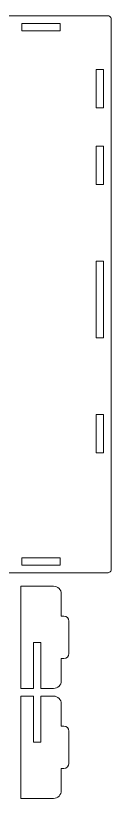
# Model space of a CAD drawing. Header units: millimetres. Extents: x -246 to 355, y -193 to 290.
# Drawn here: x 121.8 to 159.2, y -66.5 to 239.8 of the extents above; entities that cross this region are included whole.
import ezdxf

# ---------------------------------------------------------------- set-up
doc = ezdxf.new("R2010")
doc.units = ezdxf.units.MM
doc.header["$MEASUREMENT"] = 0
doc.layers.add('layer 1', color=7, linetype='Continuous')

msp = doc.modelspace()

# ---------------------------------------------------------------- linework, layer by layer
at = {"layer": 'layer 1', "color": 250, "lineweight": 20}
for points in [[(1.1935, 239.7612), (1.1935, 239.7612), (157.6935, 239.7612), (157.6935, 239.7612)], [(159.1935, 238.2612), (159.1935, 238.2612), (159.1935, 23.089), (159.1935, 23.089)], [(157.909, 21.7612), (157.909, 21.7612), (1.1935, 21.7612), (1.1935, 21.7612)]]:
    msp.add_open_spline(points, degree=3, dxfattribs=at)
for points, knots in [([(157.6935, 239.7612), (158.0982, 239.7851), (158.4938, 239.6348), (158.7804, 239.3481), (158.7804, 239.3481), (159.0671, 239.0615), (159.2174, 238.6659), (159.1935, 238.2612)], [0, 0, 0, 0, 0.33333333, 0.33333333, 0.33333333, 0.33333333, 1, 1, 1, 1]), ([(124.1935, 233.8612), (124.1935, 233.8612), (139.1935, 233.8612), (139.1935, 233.8612), (139.1935, 233.8612), (139.1935, 233.8612), (139.1935, 236.7612), (139.1935, 236.7612), (139.1935, 236.7612), (139.1935, 236.7612), (124.1935, 236.7612), (124.1935, 236.7612), (124.1935, 236.7612), (124.1935, 236.7612), (124.1935, 233.8612), (124.1935, 233.8612)], [0, 0, 0, 0, 0.2, 0.2, 0.2, 0.2, 0.4, 0.4, 0.4, 0.4, 0.6, 0.6, 0.6, 0.6, 1, 1, 1, 1]), ([(156.1935, 203.7612), (156.1935, 203.7612), (156.1935, 218.7612), (156.1935, 218.7612), (156.1935, 218.7612), (156.1935, 218.7612), (153.2935, 218.7612), (153.2935, 218.7612), (153.2935, 218.7612), (153.2935, 218.7612), (153.2935, 203.7612), (153.2935, 203.7612), (153.2935, 203.7612), (153.2935, 203.7612), (156.1935, 203.7612), (156.1935, 203.7612)], [0, 0, 0, 0, 0.2, 0.2, 0.2, 0.2, 0.4, 0.4, 0.4, 0.4, 0.6, 0.6, 0.6, 0.6, 1, 1, 1, 1]), ([(156.1935, 173.7612), (156.1935, 173.7612), (156.1935, 188.7612), (156.1935, 188.7612), (156.1935, 188.7612), (156.1935, 188.7612), (153.2935, 188.7612), (153.2935, 188.7612), (153.2935, 188.7612), (153.2935, 188.7612), (153.2935, 173.7612), (153.2935, 173.7612), (153.2935, 173.7612), (153.2935, 173.7612), (156.1935, 173.7612), (156.1935, 173.7612)], [0, 0, 0, 0, 0.2, 0.2, 0.2, 0.2, 0.4, 0.4, 0.4, 0.4, 0.6, 0.6, 0.6, 0.6, 1, 1, 1, 1]), ([(156.1935, 128.7612), (156.1935, 128.7612), (156.1935, 143.7612), (156.1935, 143.7612), (156.1935, 143.7612), (156.1935, 143.7612), (153.2935, 143.7612), (153.2935, 143.7612), (153.2935, 143.7612), (153.2935, 143.7612), (153.2935, 128.7612), (153.2935, 128.7612)], [0, 0, 0, 0, 0.25, 0.25, 0.25, 0.25, 0.5, 0.5, 0.5, 0.5, 1, 1, 1, 1]), ([(156.1935, 128.7612), (156.1935, 128.7612), (156.1935, 113.7612), (156.1935, 113.7612), (156.1935, 113.7612), (156.1935, 113.7612), (153.2935, 113.7612), (153.2935, 113.7612), (153.2935, 113.7612), (153.2935, 113.7612), (153.2935, 128.7612), (153.2935, 128.7612)], [0, 0, 0, 0, 0.25, 0.25, 0.25, 0.25, 0.5, 0.5, 0.5, 0.5, 1, 1, 1, 1]), ([(156.1935, 68.7612), (156.1935, 68.7612), (156.1935, 83.7612), (156.1935, 83.7612), (156.1935, 83.7612), (156.1935, 83.7612), (153.2935, 83.7612), (153.2935, 83.7612), (153.2935, 83.7612), (153.2935, 83.7612), (153.2935, 68.7612), (153.2935, 68.7612), (153.2935, 68.7612), (153.2935, 68.7612), (156.1935, 68.7612), (156.1935, 68.7612)], [0, 0, 0, 0, 0.2, 0.2, 0.2, 0.2, 0.4, 0.4, 0.4, 0.4, 0.6, 0.6, 0.6, 0.6, 1, 1, 1, 1]), ([(124.1935, 24.7612), (124.1935, 24.7612), (139.1935, 24.7612), (139.1935, 24.7612), (139.1935, 24.7612), (139.1935, 24.7612), (139.1935, 27.6612), (139.1935, 27.6612), (139.1935, 27.6612), (139.1935, 27.6612), (124.1935, 27.6612), (124.1935, 27.6612), (124.1935, 27.6612), (124.1935, 27.6612), (124.1935, 24.7612), (124.1935, 24.7612)], [0, 0, 0, 0, 0.2, 0.2, 0.2, 0.2, 0.4, 0.4, 0.4, 0.4, 0.6, 0.6, 0.6, 0.6, 1, 1, 1, 1]), ([(159.1935, 23.2576), (159.2174, 22.8529), (159.0671, 22.4573), (158.7804, 22.1707), (158.7804, 22.1707), (158.4938, 21.884), (158.0982, 21.7337), (157.6935, 21.7576)], [0, 0, 0, 0, 0.33333333, 0.33333333, 0.33333333, 0.33333333, 1, 1, 1, 1]), ([(139.6653, 4.8071), (139.6653, 4.8071), (139.6653, 13.5057), (139.6653, 13.5057), (139.6653, 13.5057), (139.6653, 15.1558), (138.3152, 16.5057), (136.6653, 16.5057), (136.6653, 16.5057), (136.6653, 16.5057), (123.8758, 16.5057), (123.8758, 16.5057), (123.8758, 16.5057), (123.8758, 16.5057), (123.8758, -23.4943), (123.8758, -23.4943), (123.8758, -23.4943), (123.8758, -23.4943), (128.7758, -23.4943), (128.7758, -23.4943), (128.7758, -23.4943), (128.7758, -23.4943), (128.7758, -5.4943), (128.7758, -5.4943), (128.7758, -5.4943), (128.7758, -5.4943), (131.6758, -5.4943), (131.6758, -5.4943), (131.6758, -5.4943), (131.6758, -5.4943), (131.6758, -23.4943), (131.6758, -23.4943), (131.6758, -23.4943), (131.6758, -23.4943), (136.6653, -23.4943), (136.6653, -23.4943), (136.6653, -23.4943), (138.3152, -23.4943), (139.6653, -22.1443), (139.6653, -20.4942), (139.6653, -20.4942), (139.6653, -20.4942), (139.6653, -11.7956), (139.6653, -11.7956)], [0, 0, 0, 0, 0.08333333, 0.08333333, 0.08333333, 0.08333333, 0.16666667, 0.16666667, 0.16666667, 0.16666667, 0.25, 0.25, 0.25, 0.25, 0.33333333, 0.33333333, 0.33333333, 0.33333333, 0.41666667, 0.41666667, 0.41666667, 0.41666667, 0.5, 0.5, 0.5, 0.5, 0.58333333, 0.58333333, 0.58333333, 0.58333333, 0.66666667, 0.66666667, 0.66666667, 0.66666667, 0.75, 0.75, 0.75, 0.75, 0.83333333, 0.83333333, 0.83333333, 0.83333333, 1, 1, 1, 1]), ([(139.6653, 4.8071), (139.6653, 4.8071), (140.6653, 4.8071), (140.6653, 4.8071), (140.6653, 4.8071), (141.7653, 4.8071), (142.6653, 3.9071), (142.6653, 2.8071), (142.6653, 2.8071), (142.6653, 2.8071), (142.6653, -9.7956), (142.6653, -9.7956), (142.6653, -9.7956), (142.6653, -10.8956), (141.7653, -11.7956), (140.6653, -11.7956), (140.6653, -11.7956), (140.6653, -11.7956), (139.6653, -11.7956), (139.6653, -11.7956)], [0, 0, 0, 0, 0.16666667, 0.16666667, 0.16666667, 0.16666667, 0.33333333, 0.33333333, 0.33333333, 0.33333333, 0.5, 0.5, 0.5, 0.5, 0.66666667, 0.66666667, 0.66666667, 0.66666667, 1, 1, 1, 1]), ([(139.6653, -54.7957), (139.6653, -54.7957), (139.6653, -63.4943), (139.6653, -63.4943), (139.6653, -63.4943), (139.6653, -65.1444), (138.3152, -66.4943), (136.6653, -66.4943), (136.6653, -66.4943), (136.6653, -66.4943), (123.8758, -66.4943), (123.8758, -66.4943), (123.8758, -66.4943), (123.8758, -66.4943), (123.8758, -26.4943), (123.8758, -26.4943), (123.8758, -26.4943), (123.8758, -26.4943), (128.7758, -26.4943), (128.7758, -26.4943), (128.7758, -26.4943), (128.7758, -26.4943), (128.7758, -44.4943), (128.7758, -44.4943), (128.7758, -44.4943), (128.7758, -44.4943), (131.6758, -44.4943), (131.6758, -44.4943), (131.6758, -44.4943), (131.6758, -44.4943), (131.6758, -26.4943), (131.6758, -26.4943), (131.6758, -26.4943), (131.6758, -26.4943), (136.6653, -26.4943), (136.6653, -26.4943), (136.6653, -26.4943), (138.3152, -26.4943), (139.6653, -27.8443), (139.6653, -29.4944), (139.6653, -29.4944), (139.6653, -29.4944), (139.6653, -38.193), (139.6653, -38.193)], [0, 0, 0, 0, 0.08333333, 0.08333333, 0.08333333, 0.08333333, 0.16666667, 0.16666667, 0.16666667, 0.16666667, 0.25, 0.25, 0.25, 0.25, 0.33333333, 0.33333333, 0.33333333, 0.33333333, 0.41666667, 0.41666667, 0.41666667, 0.41666667, 0.5, 0.5, 0.5, 0.5, 0.58333333, 0.58333333, 0.58333333, 0.58333333, 0.66666667, 0.66666667, 0.66666667, 0.66666667, 0.75, 0.75, 0.75, 0.75, 0.83333333, 0.83333333, 0.83333333, 0.83333333, 1, 1, 1, 1]), ([(139.6653, -54.7957), (139.6653, -54.7957), (140.6653, -54.7957), (140.6653, -54.7957), (140.6653, -54.7957), (141.7653, -54.7957), (142.6653, -53.8957), (142.6653, -52.7957), (142.6653, -52.7957), (142.6653, -52.7957), (142.6653, -40.193), (142.6653, -40.193), (142.6653, -40.193), (142.6653, -39.093), (141.7653, -38.193), (140.6653, -38.193), (140.6653, -38.193), (140.6653, -38.193), (139.6653, -38.193), (139.6653, -38.193)], [0, 0, 0, 0, 0.16666667, 0.16666667, 0.16666667, 0.16666667, 0.33333333, 0.33333333, 0.33333333, 0.33333333, 0.5, 0.5, 0.5, 0.5, 0.66666667, 0.66666667, 0.66666667, 0.66666667, 1, 1, 1, 1])]:
    msp.add_open_spline(points, degree=3, knots=knots, dxfattribs=at)

doc.saveas('drawing.dxf')
